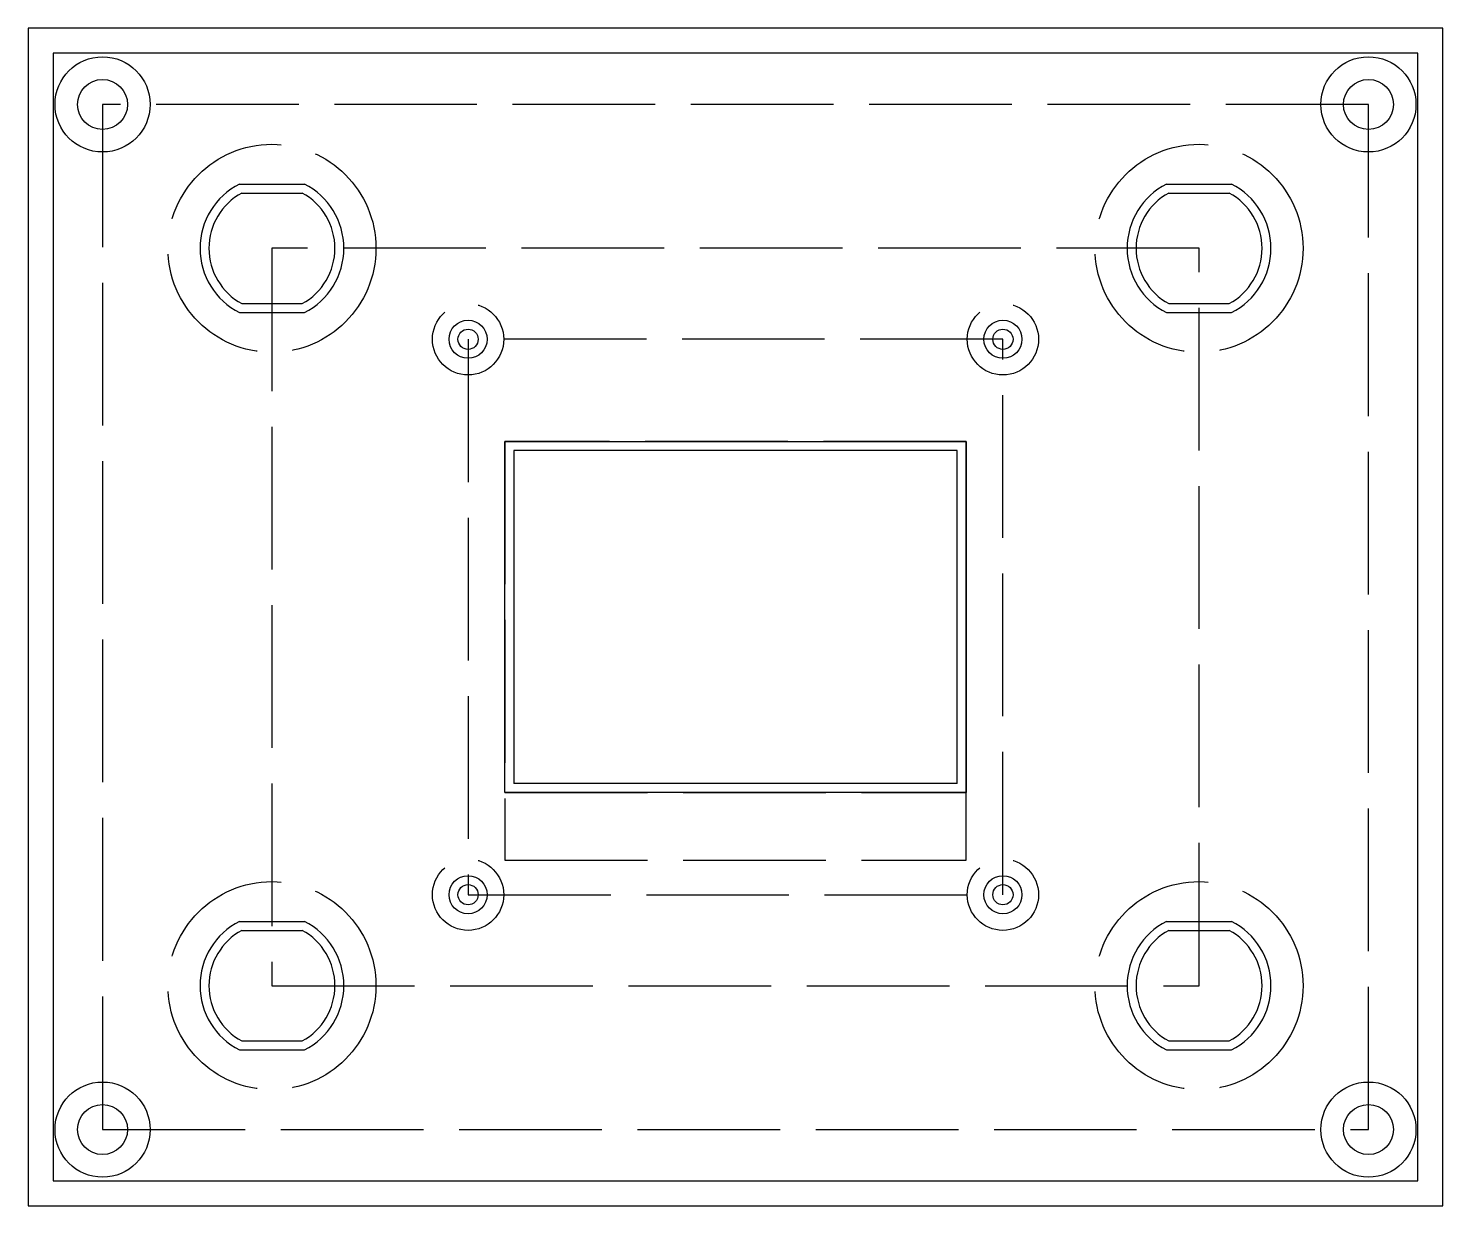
# Model space of a CAD drawing. Header units: millimetres. Extents: x -60 to 60, y -50 to 50.
import ezdxf

# ---------------------------------------------------------------- set-up
doc = ezdxf.new("R2010")
doc.units = ezdxf.units.MM
doc.linetypes.add('ACAD_ISO02W100', pattern=[15, 12, -3])
for name, color, linetype, lineweight, true_color in [('cotes', 9, 'ACAD_ISO02W100', 25, 0xc0c0c0), ('couvercle', 214, 'Continuous', 25, 0x800080), ('decoupes', 1, 'Continuous', 25, 0xff0000), ('passage_outil', 30, 'Continuous', 25, 0xff7f00)]:
    doc.layers.add(name, color=color, linetype=linetype, lineweight=lineweight, true_color=true_color)

msp = doc.modelspace()

# ---------------------------------------------------------------- linework, layer by layer
at = {"layer": 'cotes'}
for p, q in [((53.25, 43.1), (-53.25, 43.1)), ((-53.25, 43.1), (-53.25, -43.1)), ((53.25, -43.1), (53.25, 43.1)), ((39, 31), (-39, 31)), ((-39, 31), (-39, -31)), ((39, -31), (39, 31)), ((22.5, 23.35), (-22.5, 23.35)), ((-22.5, 23.35), (-22.5, -23.35)), ((22.5, -23.35), (22.5, 23.35)), ((19.4, 14.75), (-19.4, 14.75)), ((-19.4, 14.75), (-19.4, -14.75)), ((19.4, 14.75), (-19.4, 14.75)), ((-19.4, 14.75), (-19.4, -20.45)), ((19.4, -14.75), (19.4, 14.75)), ((19.4, -20.45), (19.4, 14.75)), ((-19.4, -14.75), (19.4, -14.75)), ((-19.4, -20.45), (19.4, -20.45)), ((-22.5, -23.35), (22.5, -23.35)), ((-39, -31), (39, -31)), ((-53.25, -43.1), (53.25, -43.1))]:
    msp.add_line(p, q, dxfattribs=at)
for centre, radius in [((-39, 31), 8.75), ((39, 31), 8.75), ((-22.5, 23.35), 3), ((22.5, 23.35), 3), ((-22.5, -23.35), 3), ((22.5, -23.35), 3), ((-39, -31), 8.75), ((39, -31), 8.75)]:
    msp.add_circle(centre, radius, dxfattribs=at)
at = {"layer": 'couvercle'}
for p, q in [((59.5, 49.5), (-59.5, 49.5)), ((-59.5, 49.5), (-59.5, -49.5)), ((59.5, -49.5), (59.5, 49.5)), ((57.4, 47.4), (-57.4, 47.4)), ((-57.4, 47.4), (-57.4, -47.4)), ((57.4, -47.4), (57.4, 47.4)), ((-57.4, -47.4), (57.4, -47.4)), ((-59.5, -49.5), (59.5, -49.5))]:
    msp.add_line(p, q, dxfattribs=at)
for centre, radius in [((-53.25, 43.1), 4), ((53.25, 43.1), 4), ((-53.25, 43.1), 2.1), ((53.25, 43.1), 2.1), ((-53.25, -43.1), 4), ((53.25, -43.1), 4), ((-53.25, -43.1), 2.1), ((53.25, -43.1), 2.1)]:
    msp.add_circle(centre, radius, dxfattribs=at)
at = {"layer": 'decoupes'}
for p, q in [((-41.73, 36.4), (-36.27, 36.4)), ((-41.73, 36.4), (-36.27, 36.4)), ((36.27, 36.4), (41.73, 36.4)), ((36.27, 36.4), (41.73, 36.4)), ((-41.73, 25.6), (-36.27, 25.6)), ((36.27, 25.6), (41.73, 25.6)), ((-19.4, 14.75), (19.4, 14.75)), ((-19.4, -14.75), (-19.4, 14.75)), ((19.4, 14.75), (19.4, -14.75)), ((19.4, -14.75), (-19.4, -14.75)), ((-41.73, -25.6), (-36.27, -25.6)), ((-41.73, -25.6), (-36.27, -25.6)), ((36.27, -25.6), (41.73, -25.6)), ((36.27, -25.6), (41.73, -25.6)), ((-41.73, -36.4), (-36.27, -36.4)), ((36.27, -36.4), (41.73, -36.4))]:
    msp.add_line(p, q, dxfattribs=at)
for centre in [(-22.5, 23.35), (22.5, 23.35), (-22.5, -23.35), (22.5, -23.35)]:
    msp.add_circle(centre, 1.6, dxfattribs=at)
for centre, start, end in [((-39, 31), 116.803, 243.197), ((-39, 31), 296.803, 63.197), ((39, 31), 116.803, 243.197), ((39, 31), 296.803, 63.197), ((-39, -31), 116.803, 243.197), ((-39, -31), 296.803, 63.197), ((39, -31), 116.803, 243.197), ((39, -31), 296.803, 63.197)]:
    msp.add_arc(centre, 6.05, start, end, dxfattribs=at)
at = {"layer": 'passage_outil'}
for p, q in [((-41.54, 35.65), (-36.46, 35.65)), ((36.46, 35.65), (41.54, 35.65)), ((-41.54, 26.35), (-36.46, 26.35)), ((36.46, 26.35), (41.54, 26.35)), ((18.65, 14), (-18.65, 14)), ((-18.65, 14), (-18.65, -14)), ((18.65, -14), (18.65, 14)), ((18.65, -14), (-18.65, -14)), ((-41.54, -26.35), (-36.46, -26.35)), ((36.46, -26.35), (41.54, -26.35)), ((-41.54, -35.65), (-36.46, -35.65)), ((36.46, -35.65), (41.54, -35.65))]:
    msp.add_line(p, q, dxfattribs=at)
for centre in [(-22.5, 23.35), (22.5, 23.35), (-22.5, -23.35), (22.5, -23.35)]:
    msp.add_circle(centre, 0.85, dxfattribs=at)
for centre, start, end in [((-39, 31), 118.6747, 241.3253), ((-39, 31), 298.6747, 61.3253), ((39, 31), 118.6747, 241.3253), ((39, 31), 298.6747, 61.3253), ((-39, -31), 118.6747, 241.3253), ((-39, -31), 298.6747, 61.3253), ((39, -31), 118.6747, 241.3253), ((39, -31), 298.6747, 61.3253)]:
    msp.add_arc(centre, 5.3, start, end, dxfattribs=at)

doc.saveas('drawing.dxf')
